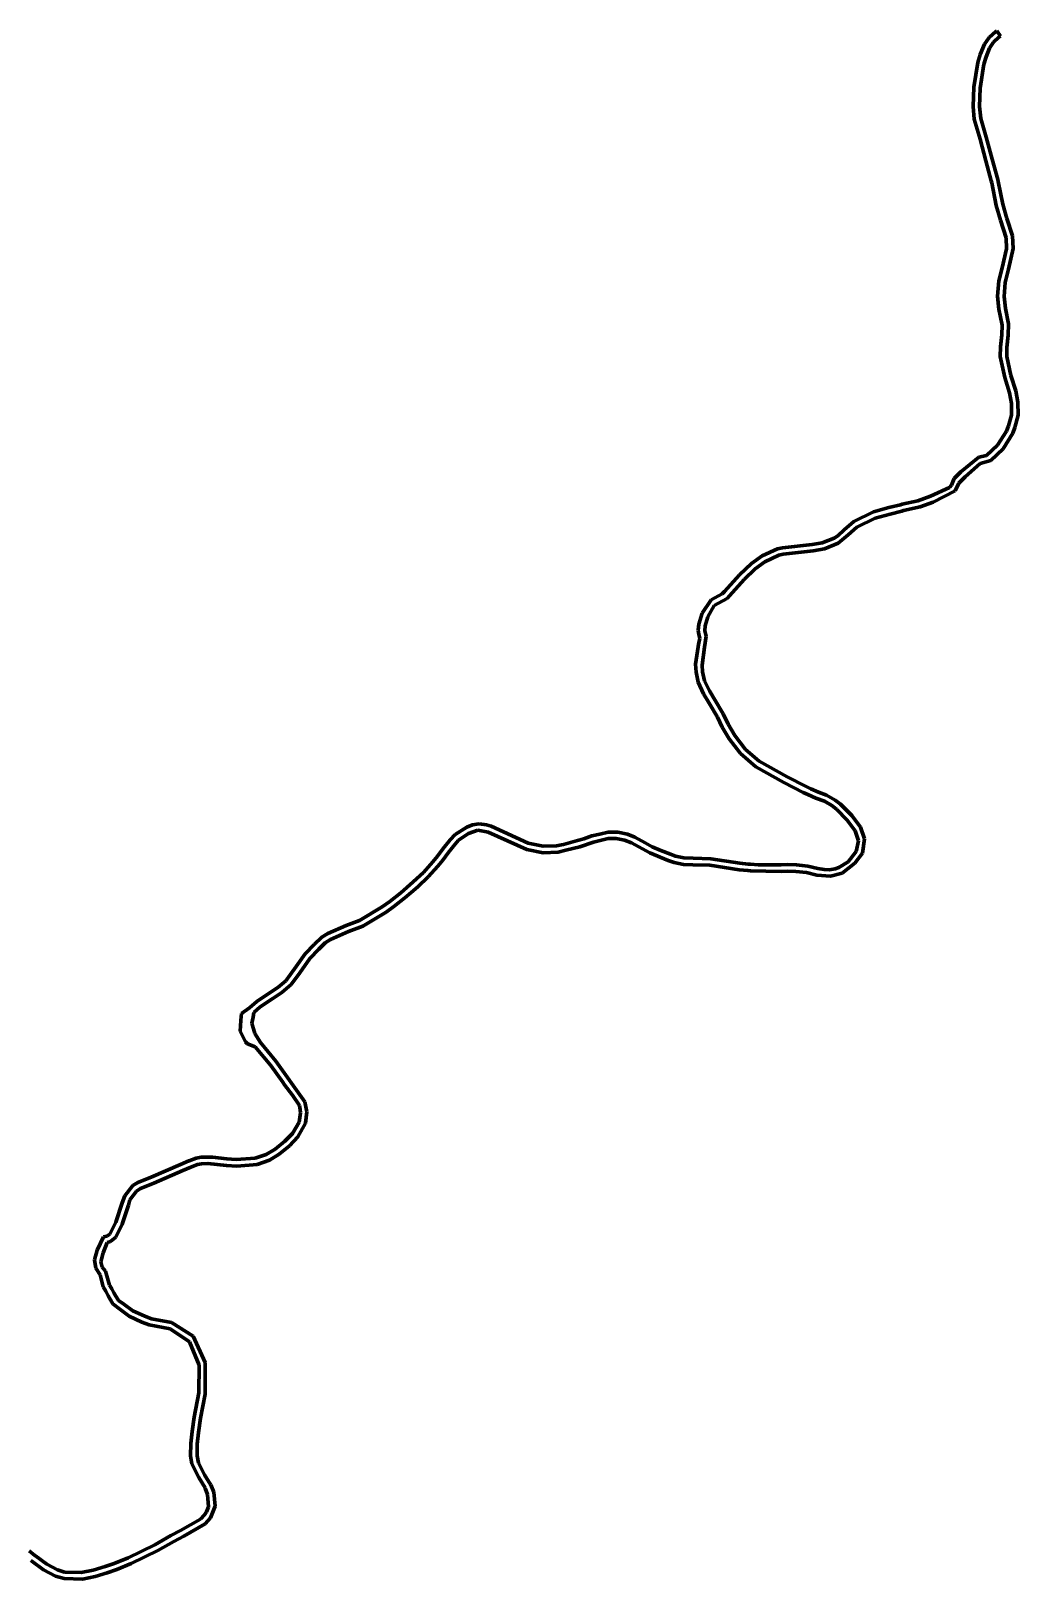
# Model space of a CAD drawing. Header units: inches. Extents: x 4096 to 6070, y 2882 to 5388.
# Drawn here: x 5147 to 5711, y 4111 to 4996 of the extents above; entities that cross this region are included whole.
import ezdxf

# ---------------------------------------------------------------- set-up
doc = ezdxf.new("R2010")
doc.units = ezdxf.units.IN
doc.header["$MEASUREMENT"] = 0
doc.linetypes.add('A_CONTINUOUS_LINE', pattern=[0])
doc.layers.add('road 2', color=1, linetype='A_CONTINUOUS_LINE', lineweight=30)

# ---------------------------------------------------------------- blocks, each defined once
blk = doc.blocks.new('road')
at = {"layer": 'road 2', "lineweight": 90}
for p, q in [((5694.52, 4992.03), (5691.71, 4988.08)), ((5698.33, 4995.44), (5694.52, 4992.03)), ((5697, 4989.25), (5700.06, 4992.13)), ((5698.87, 4995.72), (5698.33, 4995.44)), ((5700.96, 4992.78), (5698.87, 4995.72)), ((5700.06, 4992.13), (5700.96, 4992.78)), ((5689.31, 4982.36), (5687.9, 4977.77)), ((5691.71, 4988.08), (5689.31, 4982.36)), ((5692.75, 4980.91), (5694.75, 4985.92)), ((5694.75, 4985.92), (5697, 4989.25)), ((5687.9, 4977.77), (5685.68, 4963.62)), ((5689.37, 4963.04), (5691.47, 4976.68)), ((5691.47, 4976.68), (5692.75, 4980.91)), ((5685.68, 4963.62), (5685.28, 4952.63)), ((5689.01, 4952.49), (5689.37, 4963.04)), ((5689.37, 4963.04), (5689.37, 4963.04)), ((5685.28, 4952.63), (5685.92, 4945.33)), ((5689.64, 4945.66), (5689.01, 4952.49)), ((5685.92, 4945.33), (5689.23, 4933.93)), ((5692.82, 4934.97), (5689.64, 4945.66)), ((5689.23, 4933.93), (5692.56, 4921.51)), ((5696.16, 4922.48), (5692.82, 4934.97)), ((5692.56, 4921.51), (5695.67, 4910.1)), ((5699.33, 4910.84), (5696.16, 4922.48)), ((5699.67, 4909.59), (5699.33, 4910.84)), ((5695.67, 4910.1), (5696.01, 4908.87)), ((5696.01, 4908.87), (5698.54, 4895.99)), ((5702.2, 4896.71), (5699.67, 4909.59)), ((5698.54, 4895.99), (5700.93, 4887.53)), ((5704.52, 4888.54), (5702.2, 4896.71)), ((5700.93, 4887.53), (5704.19, 4877.54)), ((5707.74, 4878.7), (5704.52, 4888.54)), ((5704.19, 4877.54), (5704.39, 4871.29)), ((5708.12, 4871.41), (5707.74, 4878.7)), ((5704.39, 4871.29), (5701.85, 4860.37)), ((5705.49, 4859.52), (5708.12, 4871.41)), ((5701.85, 4860.37), (5699.99, 4852.91)), ((5703.61, 4852), (5705.49, 4859.52)), ((5699.99, 4852.91), (5699.3, 4844.22)), ((5703.02, 4843.93), (5703.61, 4852)), ((5699.3, 4844.22), (5700.01, 4836.72)), ((5703.72, 4837.07), (5703.02, 4843.93)), ((5700.01, 4836.72), (5701.87, 4827.67)), ((5705.53, 4828.42), (5703.72, 4837.07)), ((5701.68, 4822.01), (5700.89, 4815.17)), ((5701.87, 4827.67), (5701.68, 4822.01)), ((5705.41, 4821.88), (5705.53, 4828.42)), ((5700.89, 4815.17), (5700.81, 4809.75)), ((5704.54, 4809.69), (5704.6, 4814.75)), ((5704.6, 4814.75), (5705.41, 4821.88)), ((5700.81, 4809.75), (5703.35, 4797.59)), ((5706.91, 4798.72), (5704.54, 4809.69)), ((5703.35, 4797.59), (5706.12, 4788.94)), ((5709.67, 4790.09), (5706.91, 4798.72)), ((5706.91, 4798.72), (5706.91, 4798.72)), ((5706.12, 4788.94), (5706.12, 4788.94)), ((5706.12, 4788.94), (5707.22, 4782.85)), ((5709.67, 4790.08), (5709.67, 4790.09)), ((5710.9, 4783.51), (5709.67, 4790.08)), ((5709.67, 4790.08), (5709.67, 4790.08)), ((5707.22, 4782.85), (5707.23, 4776.16)), ((5710.96, 4776.16), (5710.9, 4783.51)), ((5705.61, 4769.95), (5704.39, 4766.94)), ((5707.23, 4776.16), (5705.61, 4769.95)), ((5707.96, 4765.84), (5709.22, 4769.01)), ((5709.22, 4769.01), (5710.96, 4776.16)), ((5704.39, 4766.94), (5699.3, 4758.97)), ((5702.45, 4756.96), (5707.96, 4765.84)), ((5688.51, 4752.1), (5678.31, 4743.72)), ((5692.85, 4753.05), (5688.51, 4752.1)), ((5699.3, 4758.97), (5692.85, 4753.05)), ((5695.37, 4750.3), (5702.45, 4756.96)), ((5678.31, 4743.72), (5674.46, 4739.87)), ((5680.69, 4740.83), (5689.31, 4748.45)), ((5689.31, 4748.45), (5695.37, 4750.3)), ((5671.77, 4734.71), (5660.85, 4729.82)), ((5672.94, 4736.12), (5671.77, 4734.71)), ((5674.46, 4739.87), (5672.94, 4736.12)), ((5675.08, 4732.98), (5677.1, 4737.23)), ((5677.1, 4737.23), (5680.69, 4740.83)), ((5643.82, 4724.96), (5637.05, 4723.28)), ((5644.79, 4725.21), (5643.82, 4724.96)), ((5653.69, 4727.19), (5644.79, 4725.21)), ((5660.85, 4729.82), (5653.69, 4727.19)), ((5654.98, 4723.68), (5662.38, 4726.41)), ((5662.38, 4726.41), (5675.08, 4732.98)), ((5628.32, 4720.81), (5617.22, 4715.44)), ((5618.84, 4712.08), (5629.34, 4717.22)), ((5637.05, 4723.28), (5628.32, 4720.81)), ((5629.34, 4717.22), (5637.95, 4719.65)), ((5637.95, 4719.65), (5644.64, 4721.32)), ((5644.64, 4721.32), (5645.6, 4721.56)), ((5645.6, 4721.56), (5654.98, 4723.68)), ((5608.04, 4707.26), (5605.85, 4705.86)), ((5611.52, 4710.51), (5608.04, 4707.26)), ((5608.21, 4702.97), (5613.97, 4707.69)), ((5617.22, 4715.44), (5611.52, 4710.51)), ((5613.97, 4707.69), (5618.84, 4712.08)), ((5573.46, 4699.75), (5564.73, 4695.65)), ((5576.33, 4700.39), (5573.46, 4699.75)), ((5593.28, 4702.29), (5576.33, 4700.39)), ((5576.75, 4696.68), (5593.84, 4698.6)), ((5598.96, 4703.14), (5593.28, 4702.29)), ((5593.84, 4698.6), (5600.33, 4699.67)), ((5605.85, 4705.86), (5598.96, 4703.14)), ((5600.33, 4699.67), (5608.21, 4702.97)), ((5600.33, 4699.67), (5600.33, 4699.67)), ((5558.58, 4691.39), (5551.81, 4684.86)), ((5564.73, 4695.65), (5558.58, 4691.39)), ((5560.7, 4688.32), (5566.32, 4692.27)), ((5566.32, 4692.27), (5574.26, 4696.11)), ((5574.26, 4696.11), (5576.75, 4696.68)), ((5551.81, 4684.86), (5543.26, 4675.43)), ((5546, 4672.9), (5554.4, 4682.17)), ((5554.4, 4682.17), (5560.7, 4688.32)), ((5541.9, 4673.94), (5535.55, 4670.61)), ((5543.26, 4675.43), (5541.9, 4673.94)), ((5544.67, 4671.43), (5546, 4672.9)), ((5530.5, 4662.93), (5528.61, 4656.74)), ((5535.55, 4670.61), (5530.5, 4662.93)), ((5533.61, 4660.88), (5537.29, 4667.31)), ((5537.29, 4667.31), (5544.67, 4671.43)), ((5544.67, 4671.43), (5544.67, 4671.43)), ((5528.61, 4656.74), (5528.25, 4653.25)), ((5531.96, 4652.86), (5532.18, 4655.65)), ((5532.18, 4655.65), (5533.61, 4660.88)), ((5528.38, 4645.06), (5528.19, 4643.83)), ((5528.25, 4653.25), (5528.56, 4650.71)), ((5529.14, 4648.75), (5528.38, 4645.06)), ((5528.56, 4650.71), (5529.14, 4648.75)), ((5531.82, 4643.46), (5532.72, 4649.82)), ((5532.72, 4649.82), (5531.96, 4652.86)), ((5528.19, 4643.83), (5526.69, 4633.83)), ((5530.37, 4633.22), (5531.82, 4643.46)), ((5526.69, 4633.83), (5527.01, 4629.17)), ((5527.01, 4629.17), (5528.15, 4623.61)), ((5530.73, 4629.42), (5530.37, 4633.22)), ((5531.81, 4624.36), (5530.73, 4629.42)), ((5528.15, 4623.61), (5531.26, 4616.94)), ((5534.64, 4618.51), (5531.81, 4624.36)), ((5537.67, 4613.41), (5534.64, 4618.51)), ((5531.26, 4616.94), (5534.46, 4611.51)), ((5534.46, 4611.51), (5539.26, 4603.52)), ((5542.46, 4605.44), (5537.67, 4613.41)), ((5539.26, 4603.52), (5541.97, 4597.84)), ((5545.33, 4599.48), (5542.46, 4605.44)), ((5542.46, 4605.44), (5542.46, 4605.44)), ((5541.97, 4597.84), (5545.85, 4591.25)), ((5549.07, 4593.14), (5545.33, 4599.48)), ((5555.29, 4585.1), (5549.07, 4593.14)), ((5545.85, 4591.25), (5552.34, 4582.83)), ((5563, 4578.46), (5555.29, 4585.1)), ((5552.34, 4582.83), (5561.17, 4575.21)), ((5561.17, 4575.21), (5577.13, 4566.2)), ((5578.97, 4569.45), (5563, 4578.46)), ((5577.13, 4566.2), (5588.1, 4560.57)), ((5589.8, 4563.89), (5578.97, 4569.45)), ((5588.1, 4560.57), (5590.93, 4559.27)), ((5592.57, 4562.62), (5589.8, 4563.89)), ((5590.93, 4559.27), (5595.4, 4557.23)), ((5596.96, 4560.62), (5592.57, 4562.62)), ((5595.4, 4557.23), (5600.29, 4555.52)), ((5601.52, 4559.04), (5596.96, 4560.62)), ((5606.48, 4556.19), (5601.52, 4559.04)), ((5600.29, 4555.52), (5604.58, 4552.98)), ((5604.58, 4552.98), (5607.21, 4550.93)), ((5609.5, 4553.87), (5606.48, 4556.19)), ((5607.21, 4550.93), (5613.29, 4544.75)), ((5615.95, 4547.37), (5609.5, 4553.87)), ((5395.97, 4540.66), (5389.25, 4536.39)), ((5399.29, 4541.92), (5395.97, 4540.66)), ((5396.96, 4537.06), (5402.32, 4538.97)), ((5403.11, 4542.62), (5399.29, 4541.92)), ((5402.32, 4538.97), (5408.26, 4537.77)), ((5407.27, 4541.95), (5403.11, 4542.62)), ((5409.8, 4541.17), (5407.27, 4541.95)), ((5431.02, 4531.62), (5409.8, 4541.17)), ((5409.8, 4541.17), (5409.8, 4541.17)), ((5613.29, 4544.75), (5617.88, 4538.51)), ((5620.88, 4540.72), (5615.95, 4547.37)), ((5623.29, 4533.93), (5620.88, 4540.72)), ((5386.45, 4533.38), (5382.44, 4528.44)), ((5385.34, 4526.09), (5389.19, 4530.84)), ((5389.25, 4536.39), (5386.45, 4533.38)), ((5389.19, 4530.84), (5391.25, 4533.24)), ((5391.25, 4533.24), (5396.96, 4537.06)), ((5408.26, 4537.77), (5430.23, 4527.97)), ((5439.58, 4529.78), (5431.02, 4531.62)), ((5447.25, 4530.03), (5439.58, 4529.78)), ((5450.13, 4530.54), (5447.25, 4530.03)), ((5451.28, 4530.75), (5450.13, 4530.54)), ((5459.3, 4533.04), (5451.28, 4530.75)), ((5462.76, 4534.07), (5459.3, 4533.04)), ((5460.47, 4529.5), (5468.28, 4532.08)), ((5467.43, 4535.71), (5462.76, 4534.07)), ((5471.92, 4536.76), (5467.43, 4535.71)), ((5468.28, 4532.08), (5476.7, 4534.16)), ((5476.71, 4537.9), (5471.92, 4536.76)), ((5476.7, 4534.16), (5481.37, 4534.25)), ((5482.19, 4537.89), (5476.71, 4537.9)), ((5481.37, 4534.25), (5486.13, 4533.28)), ((5487.75, 4536.64), (5482.19, 4537.89)), ((5486.13, 4533.28), (5490.1, 4531.75)), ((5491.9, 4535.03), (5487.75, 4536.64)), ((5487.75, 4536.64), (5487.75, 4536.64)), ((5490.1, 4531.75), (5500.53, 4526.05)), ((5497.87, 4531.75), (5491.9, 4535.03)), ((5501.98, 4529.5), (5497.87, 4531.75)), ((5617.88, 4538.51), (5619.74, 4532.78)), ((5619.74, 4532.78), (5618.38, 4526.68)), ((5622.02, 4525.87), (5623.29, 4533.93)), ((5379.2, 4524.01), (5376.55, 4520.8)), ((5382.44, 4528.44), (5379.2, 4524.01)), ((5379.43, 4518.43), (5382.22, 4521.81)), ((5382.22, 4521.81), (5385.34, 4526.09)), ((5430.23, 4527.97), (5439.7, 4526.05)), ((5439.7, 4526.05), (5448.15, 4526.41)), ((5448.15, 4526.41), (5452.6, 4527.53)), ((5452.6, 4527.53), (5460.47, 4529.5)), ((5500.53, 4526.05), (5511.01, 4521.66)), ((5506.87, 4527.28), (5501.98, 4529.5)), ((5512.31, 4525.16), (5506.87, 4527.28)), ((5511.01, 4521.66), (5514.5, 4520.42)), ((5515.22, 4524.08), (5512.31, 4525.16)), ((5520, 4523.14), (5515.22, 4524.08)), ((5525.23, 4522.95), (5520, 4523.14)), ((5535.36, 4522.61), (5525.23, 4522.95)), ((5551.94, 4520.07), (5535.36, 4522.61)), ((5618.38, 4526.68), (5613.98, 4520.91)), ((5617.62, 4520.1), (5622.02, 4525.87)), ((5371.18, 4514.77), (5365.37, 4509.35)), ((5376.55, 4520.8), (5371.18, 4514.77)), ((5373.96, 4512.29), (5379.43, 4518.43)), ((5514.5, 4520.42), (5519.86, 4519.4)), ((5519.86, 4519.4), (5525.1, 4519.22)), ((5525.1, 4519.22), (5534.79, 4518.92)), ((5534.79, 4518.92), (5551.57, 4516.35)), ((5551.57, 4516.35), (5556.58, 4515.86)), ((5556.72, 4519.59), (5551.94, 4520.07)), ((5556.58, 4515.86), (5558.08, 4515.71)), ((5558.16, 4519.44), (5556.72, 4519.59)), ((5558.08, 4515.71), (5575.58, 4515.34)), ((5562.44, 4519.23), (5558.16, 4519.44)), ((5575.59, 4519.07), (5562.44, 4519.23)), ((5575.58, 4515.34), (5579.34, 4515.55)), ((5579.51, 4519.28), (5575.59, 4519.07)), ((5579.34, 4515.55), (5583.97, 4515.35)), ((5584.37, 4519.06), (5579.51, 4519.28)), ((5583.97, 4515.35), (5590.03, 4514.73)), ((5590.93, 4518.35), (5584.37, 4519.06)), ((5590.03, 4514.73), (5596.08, 4513.26)), ((5596.49, 4516.97), (5590.93, 4518.35)), ((5590.93, 4518.35), (5590.93, 4518.35)), ((5596.08, 4513.26), (5603.83, 4512.62)), ((5600.14, 4516.47), (5596.49, 4516.97)), ((5602.96, 4516.25), (5600.14, 4516.47)), ((5606.4, 4516.92), (5602.96, 4516.25)), ((5603.83, 4512.62), (5610.55, 4514.42)), ((5608.59, 4517.6), (5606.4, 4516.92)), ((5613.98, 4520.91), (5608.59, 4517.6)), ((5610.55, 4514.42), (5617.62, 4520.1)), ((5361.62, 4506.11), (5358.21, 4503.16)), ((5365.37, 4509.35), (5361.62, 4506.11)), ((5364.11, 4503.33), (5367.92, 4506.62)), ((5367.92, 4506.62), (5373.96, 4512.29)), ((5347.66, 4495.12), (5334.61, 4487.37)), ((5351.98, 4498.24), (5347.66, 4495.12)), ((5349.84, 4492.1), (5354.29, 4495.31)), ((5358.21, 4503.16), (5351.98, 4498.24)), ((5354.29, 4495.31), (5360.65, 4500.33)), ((5360.65, 4500.33), (5364.11, 4503.33)), ((5334.61, 4487.37), (5327.05, 4484.53)), ((5336.52, 4484.16), (5349.84, 4492.1)), ((5313.07, 4477.71), (5308.77, 4473.68)), ((5316.49, 4479.87), (5313.07, 4477.71)), ((5327.05, 4484.53), (5316.49, 4479.87)), ((5317.99, 4476.46), (5328.36, 4481.04)), ((5328.36, 4481.04), (5336.52, 4484.16)), ((5303.55, 4468.27), (5297.43, 4459.68)), ((5308.77, 4473.68), (5303.55, 4468.27)), ((5306.23, 4465.67), (5311.33, 4470.96)), ((5311.33, 4470.96), (5315.06, 4474.56)), ((5315.06, 4474.56), (5317.99, 4476.46)), ((5297.43, 4459.68), (5292.63, 4452.91)), ((5300.47, 4457.51), (5306.23, 4465.67)), ((5306.23, 4465.67), (5306.23, 4465.67)), ((5292.63, 4452.91), (5287.9, 4448.97)), ((5290.29, 4446.1), (5295.67, 4450.75)), ((5295.67, 4450.75), (5300.47, 4457.51)), ((5283.12, 4445.77), (5275.89, 4441.09)), ((5277.91, 4437.96), (5285.2, 4442.67)), ((5287.9, 4448.97), (5283.12, 4445.77)), ((5285.2, 4442.67), (5290.29, 4446.1)), ((5267.18, 4434.21), (5266.92, 4430.35)), ((5271.87, 4437.49), (5267.18, 4434.21)), ((5275.89, 4441.09), (5271.87, 4437.49)), ((5273.87, 4432.17), (5274.36, 4434.71)), ((5274.36, 4434.71), (5277.91, 4437.96)), ((5266.91, 4430.27), (5266.49, 4424.04)), ((5266.49, 4424.04), (5269.5, 4417.93)), ((5266.92, 4430.35), (5266.91, 4430.27)), ((5273.19, 4428.64), (5273.87, 4432.17)), ((5274.77, 4422.77), (5273.19, 4428.64)), ((5273.87, 4432.17), (5273.87, 4432.17)), ((5269.5, 4417.93), (5270.62, 4416.88)), ((5270.62, 4416.88), (5275.04, 4415.15)), ((5278.02, 4417.64), (5274.77, 4422.77)), ((5275.04, 4415.15), (5284.07, 4404.54)), ((5286.92, 4406.96), (5278.02, 4417.64)), ((5303.4, 4383.77), (5286.92, 4406.96)), ((5284.07, 4404.54), (5290.77, 4394.99)), ((5290.77, 4394.99), (5291.87, 4393.38)), ((5291.87, 4393.38), (5296.33, 4387.45)), ((5296.33, 4387.45), (5300.33, 4381.65)), ((5300.33, 4381.65), (5300.72, 4379.2)), ((5304.61, 4377.94), (5303.4, 4383.77)), ((5300.13, 4372.13), (5296.29, 4365.67)), ((5299.5, 4363.76), (5303.83, 4371.58)), ((5300.91, 4377.44), (5300.13, 4372.13)), ((5300.72, 4379.2), (5300.91, 4377.44)), ((5303.83, 4371.58), (5304.61, 4377.94)), ((5296.29, 4365.67), (5291.94, 4361.22)), ((5294.62, 4358.61), (5299.5, 4363.76)), ((5281.3, 4353.57), (5274.94, 4351.42)), ((5286.41, 4356.66), (5281.3, 4353.57)), ((5283.23, 4350.38), (5288.79, 4353.78)), ((5291.94, 4361.22), (5286.41, 4356.66)), ((5288.79, 4353.78), (5294.62, 4358.61)), ((5294.62, 4358.61), (5294.62, 4358.61)), ((5232.27, 4347.86), (5215.64, 4340.66)), ((5217.13, 4337.23), (5233.75, 4344.44)), ((5237.08, 4349.94), (5232.27, 4347.86)), ((5233.75, 4344.44), (5238.33, 4346.43)), ((5237.25, 4350.02), (5237.08, 4349.94)), ((5241.39, 4351.48), (5237.25, 4350.02)), ((5238.28, 4346.55), (5238.33, 4346.44)), ((5238.33, 4346.44), (5242.05, 4347.81)), ((5244.22, 4351.99), (5241.39, 4351.48)), ((5242.05, 4347.81), (5244.29, 4348.26)), ((5248.4, 4352.07), (5244.22, 4351.99)), ((5244.29, 4348.26), (5248.04, 4348.36)), ((5248.04, 4348.36), (5258.64, 4347.35)), ((5250.56, 4352.05), (5248.4, 4352.07)), ((5258.91, 4351.07), (5250.56, 4352.05)), ((5258.64, 4347.35), (5264.5, 4346.97)), ((5264.25, 4350.69), (5258.91, 4351.07)), ((5274.94, 4351.42), (5264.25, 4350.69)), ((5264.5, 4346.97), (5276.14, 4347.88)), ((5276.14, 4347.88), (5283.23, 4350.38)), ((5205.21, 4335.78), (5200.54, 4329.98)), ((5208.07, 4337.55), (5205.21, 4335.78)), ((5215.64, 4340.66), (5208.07, 4337.55)), ((5209.49, 4334.09), (5217.13, 4337.23)), ((5217.13, 4337.23), (5217.13, 4337.23)), ((5200.54, 4329.98), (5199.06, 4326.02)), ((5202.56, 4324.71), (5203.45, 4327.64)), ((5203.45, 4327.64), (5207.17, 4332.61)), ((5207.17, 4332.61), (5209.49, 4334.09)), ((5199.06, 4326.02), (5195.45, 4314.84)), ((5199.01, 4313.69), (5202.56, 4324.71)), ((5195.45, 4314.84), (5192.03, 4308.08)), ((5195.36, 4306.39), (5199.01, 4313.69)), ((5188.37, 4306.49), (5184.78, 4298.95)), ((5188.15, 4297.35), (5190.37, 4303.34)), ((5190.34, 4306.92), (5188.37, 4306.49)), ((5192.03, 4308.08), (5190.34, 4306.92)), ((5190.37, 4303.34), (5192.44, 4303.84)), ((5192.44, 4303.84), (5195.36, 4306.39)), ((5184.78, 4298.95), (5183.25, 4293.31)), ((5183.25, 4293.31), (5183.93, 4288.6)), ((5186.85, 4292.33), (5188.15, 4297.35)), ((5187.62, 4289.14), (5186.85, 4292.33)), ((5183.93, 4288.6), (5186.47, 4284.89)), ((5186.47, 4284.89), (5188.21, 4278)), ((5189.55, 4286.99), (5187.62, 4289.14)), ((5191.83, 4278.91), (5189.55, 4286.99)), ((5188.21, 4278), (5189.6, 4275.45)), ((5189.6, 4275.45), (5191.07, 4272.75)), ((5193.05, 4276.79), (5191.83, 4278.91)), ((5194.35, 4274.53), (5193.05, 4276.79)), ((5196.94, 4270.17), (5194.35, 4274.53)), ((5191.07, 4272.75), (5193.73, 4268.27)), ((5193.73, 4268.27), (5197.64, 4265.13)), ((5199.98, 4268.04), (5196.94, 4270.17)), ((5197.64, 4265.13), (5203.04, 4261.27)), ((5205.21, 4264.31), (5199.98, 4268.04)), ((5203.04, 4261.27), (5210.31, 4257.79)), ((5211.92, 4261.16), (5205.21, 4264.31)), ((5210.31, 4257.79), (5214.51, 4256.24)), ((5215.81, 4259.74), (5211.92, 4261.16)), ((5214.51, 4256.24), (5226.48, 4253.9)), ((5227.19, 4257.56), (5215.81, 4259.74)), ((5239.61, 4249.69), (5227.19, 4257.56)), ((5226.48, 4253.9), (5237.55, 4246.58)), ((5246.42, 4234.63), (5239.61, 4249.69)), ((5237.55, 4246.58), (5242.96, 4233.23)), ((5242.96, 4233.23), (5242.81, 4217.38)), ((5246.48, 4216.67), (5246.42, 4234.63)), ((5242.81, 4217.38), (5240.14, 4203.56)), ((5243.81, 4202.86), (5246.48, 4216.67)), ((5240.14, 4203.56), (5238.97, 4195.22)), ((5242.66, 4194.7), (5243.81, 4202.86)), ((5238.97, 4195.22), (5238.2, 4188.49)), ((5241.91, 4188.07), (5242.66, 4194.7)), ((5242.66, 4194.7), (5242.66, 4194.7)), ((5238.2, 4188.49), (5238.17, 4181.32)), ((5241.9, 4181.31), (5241.91, 4188.07)), ((5238.17, 4181.32), (5238.89, 4176.79)), ((5238.89, 4176.79), (5242.77, 4168.95)), ((5242.58, 4177.38), (5241.9, 4181.31)), ((5246.11, 4170.6), (5242.58, 4177.38)), ((5242.77, 4168.95), (5246.37, 4163.02)), ((5249.56, 4164.95), (5246.11, 4170.6)), ((5246.37, 4163.02), (5246.46, 4163.06)), ((5246.37, 4163.01), (5246.47, 4162.85)), ((5246.47, 4162.85), (5247.86, 4159.26)), ((5247.86, 4159.26), (5248.42, 4152.25)), ((5249.66, 4164.78), (5249.56, 4164.95)), ((5251.34, 4160.62), (5249.66, 4164.78)), ((5252.14, 4152.55), (5251.34, 4160.62)), ((5248.42, 4152.25), (5247.26, 4149.38)), ((5249.41, 4145.93), (5252.14, 4152.55)), ((5243.78, 4145.11), (5232.34, 4138.64)), ((5234.18, 4135.39), (5246.52, 4142.59)), ((5246.08, 4147.62), (5243.78, 4145.11)), ((5247.26, 4149.38), (5246.08, 4147.62)), ((5246.52, 4142.59), (5249.41, 4145.93)), ((5226.76, 4135.77), (5217.65, 4130.6)), ((5219.49, 4127.36), (5228.47, 4132.45)), ((5232.34, 4138.64), (5226.76, 4135.77)), ((5228.47, 4132.45), (5234.18, 4135.39)), ((5149.13, 4124.46), (5145.79, 4127.02)), ((5149.55, 4124.14), (5149.13, 4124.46)), ((5155.89, 4119.5), (5149.55, 4124.14)), ((5202.51, 4123.09), (5194.54, 4119.89)), ((5217.65, 4130.6), (5202.51, 4123.09)), ((5204.17, 4119.75), (5219.49, 4127.36)), ((5146.91, 4121.46), (5146.91, 4121.46)), ((5146.91, 4121.46), (5147.35, 4121.12)), ((5147.35, 4121.12), (5154.15, 4116.2)), ((5154.15, 4116.2), (5160.91, 4112.69)), ((5162.07, 4116.23), (5155.89, 4119.5)), ((5166.04, 4114.94), (5162.07, 4116.23)), ((5175.59, 4114.62), (5166.04, 4114.94)), ((5182.5, 4115.95), (5175.59, 4114.62)), ((5189.31, 4118.11), (5182.5, 4115.95)), ((5183.63, 4112.4), (5190.51, 4114.58)), ((5194.54, 4119.89), (5189.31, 4118.11)), ((5190.51, 4114.58), (5195.93, 4116.42)), ((5195.93, 4116.42), (5204.17, 4119.75)), ((5204.17, 4119.75), (5204.17, 4119.75)), ((5160.91, 4112.69), (5165.91, 4111.21)), ((5165.91, 4111.21), (5176.3, 4110.96)), ((5176.3, 4110.96), (5183.63, 4112.4))]:
    blk.add_line(p, q, dxfattribs=at)

msp = doc.modelspace()

# ---------------------------------------------------------------- block references
at = {"layer": 'road 2', "color": 0, "lineweight": 90}
msp.add_blockref('road', (0, 0), dxfattribs=at)

doc.saveas('drawing.dxf')
